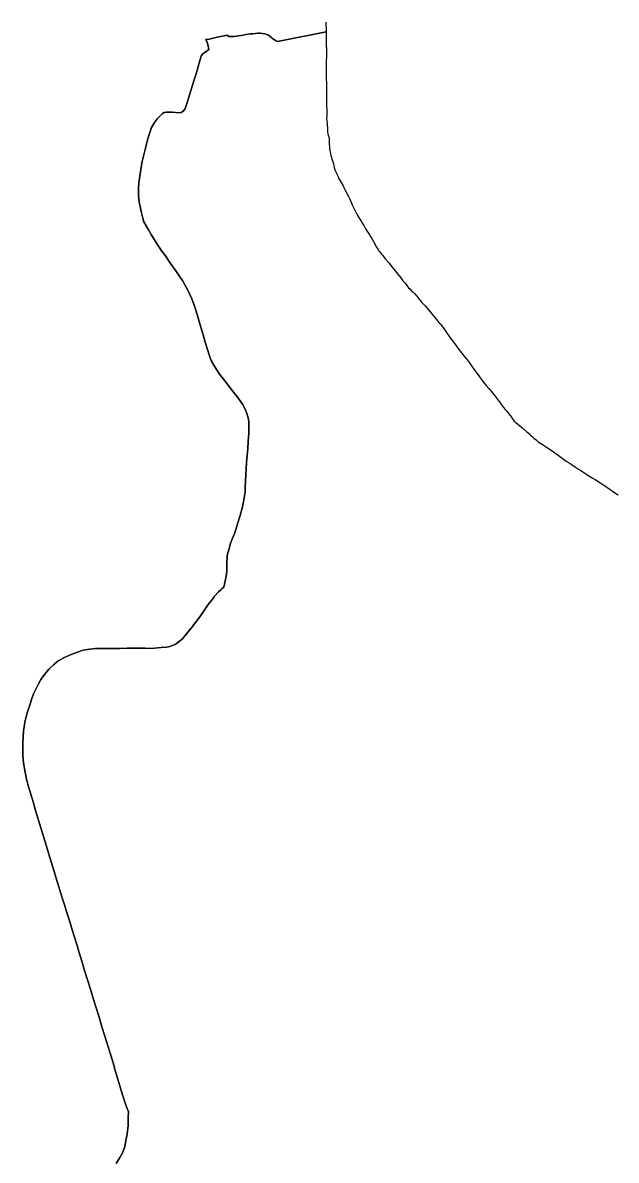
# Model space of a CAD drawing. Header units: inches. Extents: x 11258954 to 11313122, y 3645444 to 3695200.
# Drawn here: x 11282523 to 11285328, y 3686759 to 3692139 of the extents above; entities that cross this region are included whole.
import ezdxf

# ---------------------------------------------------------------- set-up
doc = ezdxf.new("R2010")
doc.units = ezdxf.units.IN
doc.header["$MEASUREMENT"] = 0
for name, color, linetype in [('CorporateLimit', 22, 'Continuous'), ('VotingPrecinct', 233, 'Continuous'), ('Ward', 133, 'Continuous')]:
    doc.layers.add(name, color=color, linetype=linetype)

msp = doc.modelspace()

# ---------------------------------------------------------------- linework, layer by layer
at = {"layer": 'CorporateLimit'}
msp.add_polyline3d([(11283955.469, 3692141.875, 0), (11283955.9375, 3692134.4375, 0), (11283956.4065, 3692125.625, 0), (11283956.6875, 3692115.5625, 0), (11283956.625, 3692107, 0), (11283956.5315, 3692099.3125, 0), (11283956.625, 3692091.8125, 0), (11283956.969, 3692085, 0), (11283957.4375, 3692077.6875, 0), (11283957.875, 3692070.4375, 0), (11283958.0315, 3692063.625, 0), (11283957.9065, 3692059.0625, 0), (11283957.6565, 3692054.4375, 0), (11283957.375, 3692049.125, 0), (11283957.219, 3692042.625, 0), (11283957.25, 3692035.5, 0), (11283957.5315, 3692029.5625, 0), (11283958, 3692024.5625, 0), (11283958.625, 3692020, 0), (11283959.375, 3692015.25, 0), (11283959.375, 3692000, 0), (11283959.25, 3691997.25, 0), (11283958.625, 3691986.6875, 0), (11283958.25, 3691975.125, 0), (11283957.875, 3691961.6875, 0), (11283957.625, 3691949.375, 0), (11283957.25, 3691941.125, 0), (11283957, 3691929.875, 0), (11283957, 3691913.0625, 0), (11283957.25, 3691895.125, 0), (11283957.625, 3691882.3125, 0), (11283958, 3691870.375, 0), (11283958.5, 3691858.125, 0), (11283959, 3691840, 0), (11283959.25, 3691822.375, 0), (11283959.25, 3691808.75, 0), (11283959, 3691795.1875, 0), (11283958.875, 3691777.625, 0), (11283959.125, 3691759.1875, 0), (11283959.625, 3691743.625, 0), (11283960.125, 3691728.875, 0), (11283960.25, 3691713.375, 0), (11283959.875, 3691699.3125, 0), (11283959.625, 3691685.875, 0), (11283960.125, 3691675, 0), (11283961.375, 3691665.8125, 0), (11283962.625, 3691654.5, 0), (11283963.125, 3691643, 0), (11283963, 3691638.75, 0), (11283962.875, 3691634.5625, 0), (11283962.875, 3691630.1875, 0), (11283963.75, 3691621.25, 0), (11283965.5, 3691612.75, 0), (11283967.25, 3691606.8125, 0), (11283969.25, 3691599.3125, 0), (11283970.875, 3691588.625, 0), (11283971.75, 3691577.4375, 0), (11283971.875, 3691570.0625, 0), (11283972, 3691563, 0), (11283972.25, 3691555.4375, 0), (11283972.875, 3691549.1875, 0), (11283973.5, 3691543.375, 0), (11283974.125, 3691539, 0), (11283975, 3691534.1875, 0), (11283976.375, 3691527.8125, 0), (11283977.875, 3691521, 0), (11283980, 3691511.75, 0), (11283982.125, 3691503.1875, 0), (11283984.75, 3691494.25, 0), (11283987.625, 3691485.5, 0), (11283990.5, 3691477.1875, 0), (11283992.25, 3691470.8125, 0), (11283993.625, 3691463.375, 0), (11283995.625, 3691453.5625, 0), (11283998.25, 3691443.625, 0), (11284000.75, 3691436.8125, 0), (11284003.75, 3691430.4375, 0), (11284007.125, 3691423.625, 0), (11284010.625, 3691416.3125, 0), (11284013.75, 3691409.4375, 0), (11284015.875, 3691404.625, 0), (11284018.75, 3691399.1875, 0), (11284023.5, 3691391.5, 0), (11284028.5, 3691383.25, 0), (11284035.5, 3691370.875, 0), (11284041.5, 3691359.375, 0), (11284047.625, 3691346.875, 0), (11284053.125, 3691335.75, 0), (11284058.375, 3691325.25, 0), (11284062.125, 3691317.6875, 0), (11284067, 3691307.625, 0), (11284073.625, 3691293.5625, 0), (11284080.625, 3691278.5, 0), (11284088.375, 3691261.8125, 0), (11284095.75, 3691246.4375, 0), (11284104.25, 3691230.5, 0), (11284113.375, 3691214.9375, 0), (11284122.25, 3691200.25, 0), (11284129.125, 3691188.875, 0), (11284134.75, 3691179.375, 0), (11284142, 3691167.125, 0), (11284149.875, 3691154.3125, 0), (11284158.375, 3691141.125, 0), (11284166.375, 3691128.6875, 0), (11284174.5, 3691115.6875, 0), (11284181.25, 3691104, 0), (11284187.625, 3691092.5, 0), (11284192.5, 3691082.6875, 0), (11284194.75, 3691078.125, 0), (11284197.625, 3691072.8125, 0), (11284200.875, 3691067.5, 0), (11284204.875, 3691061.8125, 0), (11284209.125, 3691056.5, 0), (11284213.875, 3691050.75, 0), (11284219.375, 3691043.875, 0), (11284224.5, 3691037.5625, 0), (11284227.8975, 3691033.286, 0), (11284238, 3691021.25, 0), (11284253.375, 3691003.125, 0), (11284269.625, 3690983.5625, 0), (11284283.625, 3690965.75, 0), (11284296.25, 3690949.1875, 0), (11284309.875, 3690931.75, 0), (11284320.375, 3690918.9375, 0), (11284330.375, 3690906.8125, 0), (11284338.625, 3690896.375, 0), (11284342.5, 3690891.3125, 0), (11284347.25, 3690885.5625, 0), (11284352.375, 3690879.75, 0), (11284359.625, 3690872.5625, 0), (11284366.75, 3690865.875, 0), (11284374.25, 3690858.5625, 0), (11284385.5, 3690845.6875, 0), (11284395.625, 3690832.875, 0), (11284402.625, 3690823.375, 0), (11284407.875, 3690817.375, 0), (11284416, 3690809.5, 0), (11284425.375, 3690800.75, 0), (11284442.125, 3690779.625, 0), (11284461.125, 3690756.0625, 0), (11284484.625, 3690727.8125, 0), (11284489.625, 3690722, 0), (11284493.75, 3690717.125, 0), (11284496.375, 3690714.375, 0), (11284504.5, 3690704.75, 0), (11284516.75, 3690687.8125, 0), (11284530, 3690669, 0), (11284548.5, 3690642.8125, 0), (11284565.375, 3690619.6875, 0), (11284585, 3690593.8125, 0), (11284597.25, 3690577.8125, 0), (11284608.25, 3690563.625, 0), (11284617, 3690552.4375, 0), (11284624.875, 3690542.5625, 0), (11284634.5, 3690530.125, 0), (11284644.375, 3690517.0625, 0), (11284655.75, 3690501.25, 0), (11284666.5, 3690485.875, 0), (11284678.75, 3690468.875, 0), (11284685.375, 3690459.9375, 0), (11284691.375, 3690452, 0), (11284696.375, 3690445.4375, 0), (11284701.5, 3690438.9375, 0), (11284707.75, 3690431.0625, 0), (11284714.375, 3690423.0625, 0), (11284725.75, 3690409.5625, 0), (11284736.75, 3690396.5625, 0), (11284749.125, 3690381.4375, 0), (11284757.25, 3690371.1875, 0), (11284764.375, 3690362.0625, 0), (11284769.375, 3690355.25, 0), (11284776.25, 3690345.4375, 0), (11284785.625, 3690332.3125, 0), (11284795.75, 3690319.25, 0), (11284803.5, 3690310.125, 0), (11284811.125, 3690301.375, 0), (11284819.5, 3690291.0625, 0), (11284827.875, 3690279.875, 0), (11284835, 3690269.8125, 0), (11284840.75, 3690261.6875, 0), (11284846.625, 3690255.25, 0), (11284854.375, 3690248, 0), (11284862.75, 3690240.875, 0), (11284871.75, 3690233.5625, 0), (11284880.5, 3690226.4375, 0), (11284890.5, 3690218.125, 0), (11284906, 3690204.5625, 0), (11284919.5, 3690192.4375, 0), (11284922.2485, 3690189.8605, 0), (11284930.5, 3690182.125, 0), (11284938.875, 3690174.5, 0), (11284949.25, 3690165.75, 0), (11284960.125, 3690157.3125, 0), (11284972.25, 3690148.9375, 0), (11284984.5, 3690141.125, 0), (11284998.5, 3690132.125, 0), (11285016, 3690120.25, 0), (11285031.25, 3690109.625, 0), (11285043.25, 3690100.9375, 0), (11285053.5, 3690093.4375, 0), (11285066.375, 3690084.125, 0), (11285079.5, 3690074.75, 0), (11285092.375, 3690065.6875, 0), (11285105.25, 3690057.0625, 0), (11285120, 3690047.3125, 0), (11285136.125, 3690037, 0), (11285150.25, 3690027.9375, 0), (11285161, 3690020.9375, 0), (11285175.625, 3690011.25, 0), (11285194.625, 3689998.8125, 0), (11285214.25, 3689986.5625, 0), (11285228.125, 3689978.3125, 0), (11285241.625, 3689970.25, 0), (11285257, 3689960.5625, 0), (11285277.125, 3689947, 0), (11285294.5, 3689934.6875, 0), (11285308.625, 3689924.75, 0), (11285321.5, 3689916.125, 0), (11285337.5, 3689905.75, 0)], dxfattribs=at)
at = {"layer": 'VotingPrecinct'}
for points in [[(11283955.469, 3692141.875, 0), (11283955.9375, 3692134.4375, 0), (11283956.4065, 3692125.625, 0), (11283956.6875, 3692115.5625, 0), (11283956.625, 3692107, 0), (11283956.5315, 3692099.3125, 0), (11283956.5705, 3692096.184, 0), (11283734.5685, 3692051.6245, 0), (11283726.475, 3692050, 0), (11283718.05, 3692055, 0), (11283712.3, 3692057.55, 0), (11283704.95, 3692062.725, 0), (11283701, 3692066.875, 0), (11283693.225, 3692074.05, 0), (11283684.375, 3692079.85, 0), (11283681.2, 3692081.125, 0), (11283670.575, 3692085.55, 0), (11283669.05, 3692086, 0), (11283656.475, 3692088.15, 0), (11283644.725, 3692088.975, 0), (11283633.55, 3692089.25, 0), (11283622.775, 3692088.725, 0), (11283610.875, 3692087.1, 0), (11283600.2, 3692085.9, 0), (11283588.35, 3692084.7, 0), (11283577.45, 3692082.6, 0), (11283566.3, 3692080.9, 0), (11283554.9, 3692079.075, 0), (11283542.575, 3692076.525, 0), (11283531.775, 3692074.775, 0), (11283521.05, 3692074.15, 0), (11283515.75, 3692073.55, 0), (11283496.14, 3692073.38, 0), (11283490.656, 3692080.163, 0), (11283442.1415, 3692070.654, 0), (11283397.949, 3692059.054, 0), (11283393.55, 3692061.8, 0), (11283388.4, 3692059.15, 0), (11283387.783, 3692058.9045, 0), (11283397.0005, 3692042.2505, 0), (11283400.044, 3692027.9775, 0), (11283403.309, 3692013.109, 0), (11283384.8135, 3692000.0005, 0), (11283380.999, 3691997.0005, 0), (11283372.999, 3691990.25, 0), (11283367.001, 3691980.2495, 0), (11283362, 3691965.5005, 0), (11283351.9995, 3691931.7505, 0), (11283341.9995, 3691898.0005, 0), (11283331.9995, 3691864.2505, 0), (11283319.4995, 3691823.125, 0), (11283306.9995, 3691781.9995, 0), (11283298.9995, 3691757.6245, 0), (11283290.9995, 3691733.2495, 0), (11283284.0005, 3691723.2505, 0), (11283274.9995, 3691716, 0), (11283267.9995, 3691713.2505, 0), (11283244.999, 3691713.7495, 0), (11283230.0005, 3691715.5005, 0), (11283208.0005, 3691716.501, 0), (11283201.0005, 3691715.9995, 0), (11283192.0005, 3691713.749, 0), (11283184.0005, 3691709.749, 0), (11283171.9995, 3691699.2495, 0), (11283158.001, 3691684, 0), (11283145.0005, 3691666.5, 0), (11283132, 3691643.999, 0), (11283128.0005, 3691634.2505, 0), (11283120.0005, 3691609.625, 0), (11283112.0005, 3691584.9995, 0), (11283102.5, 3691546.5, 0), (11283092.9995, 3691508, 0), (11283088, 3691482.2505, 0), (11283083.0005, 3691456.5005, 0), (11283076.0005, 3691412.7495, 0), (11283072.0005, 3691381.7495, 0), (11283070.0005, 3691356.7505, 0), (11283070.001, 3691322.751, 0), (11283073.001, 3691291.7505, 0), (11283083.0005, 3691246.5005, 0), (11283091, 3691214.7505, 0), (11283096.0005, 3691198.001, 0), (11283117.001, 3691159.5005, 0), (11283130.001, 3691138.001, 0), (11283143.0005, 3691116.501, 0), (11283162, 3691087.75, 0), (11283180.9995, 3691058.999, 0), (11283196.9995, 3691036.2495, 0), (11283221.4995, 3691000.9995, 0), (11283246, 3690965.7495, 0), (11283262, 3690942.4995, 0), (11283278, 3690919.2495, 0), (11283290.5, 3690896.8745, 0), (11283303.0005, 3690874.4995, 0), (11283323.0005, 3690833.4995, 0), (11283333.9995, 3690803.5005, 0), (11283341.999, 3690775.5005, 0), (11283353.4995, 3690737.125, 0), (11283364.9995, 3690698.75, 0), (11283375.4995, 3690663.25, 0), (11283386, 3690627.75, 0), (11283395.0005, 3690598.25, 0), (11283407.999, 3690558.5005, 0), (11283414, 3690541, 0), (11283431.0005, 3690512.2495, 0), (11283453.0005, 3690477.2495, 0), (11283478, 3690444.6245, 0), (11283502.999, 3690412, 0), (11283518.999, 3690392.25, 0), (11283534.999, 3690372.5, 0), (11283560.9995, 3690334.501, 0), (11283570.9995, 3690316.9995, 0), (11283580, 3690295.5005, 0), (11283588, 3690269.75, 0), (11283591, 3690251.749, 0), (11283591, 3690224.124, 0), (11283591, 3690196.499, 0), (11283589, 3690160.374, 0), (11283586.9995, 3690124.249, 0), (11283583.5, 3690091.8745, 0), (11283580, 3690059.5, 0), (11283578.5, 3690029.75, 0), (11283576.9995, 3690000, 0), (11283575.9995, 3689970.7505, 0), (11283574.9995, 3689941.501, 0), (11283574, 3689920.2505, 0), (11283570, 3689892.5005, 0), (11283561, 3689849.75, 0), (11283551.0005, 3689809.0005, 0), (11283539.0005, 3689774.4995, 0), (11283525, 3689727.2505, 0), (11283514.0005, 3689700.751, 0), (11283503, 3689673.001, 0), (11283498.0005, 3689651, 0), (11283494, 3689637.2505, 0), (11283489.9995, 3689618.5, 0), (11283488, 3689578.5005, 0), (11283488.0005, 3689550.0005, 0), (11283486, 3689529.2495, 0), (11283482.0005, 3689506, 0), (11283473.5735, 3689469.609, 0), (11283466.0005, 3689463.2495, 0), (11283459.9995, 3689456.751, 0), (11283448.001, 3689447, 0), (11283430.0005, 3689426.25, 0), (11283422, 3689413.9995, 0), (11283414, 3689404.4995, 0), (11283400.001, 3689387.5005, 0), (11283380.0005, 3689358.625, 0), (11283360.0005, 3689329.7495, 0), (11283339.9995, 3689302.7495, 0), (11283319.0005, 3689275.0005, 0), (11283297.5, 3689249.376, 0), (11283275.9995, 3689223.751, 0), (11283258, 3689208.75, 0), (11283244, 3689199.001, 0), (11283230.0005, 3689193.249, 0), (11283218, 3689189.0005, 0), (11283202.999, 3689185.7495, 0), (11283177, 3689183.5, 0), (11283145.001, 3689180.4995, 0), (11283125.0005, 3689179.251, 0), (11283102.0005, 3689180.2505, 0), (11283072, 3689180.749, 0), (11283043.9995, 3689180.5, 0), (11283015.999, 3689180.2505, 0), (11282982.6665, 3689179.8335, 0), (11282949.3335, 3689179.4165, 0), (11282916.001, 3689178.9995, 0), (11282867, 3689179.0005, 0), (11282840, 3689176.7505, 0), (11282808.0005, 3689171.501, 0), (11282777.0005, 3689160.9995, 0), (11282744.0005, 3689148.2495, 0), (11282722.9995, 3689137.751, 0), (11282691.0005, 3689120.75, 0), (11282667.9995, 3689102.0005, 0), (11282646.9995, 3689080.9995, 0), (11282626.0005, 3689055.9995, 0), (11282609, 3689033.2495, 0), (11282596.1855, 3689009.934, 0), (11282590.999, 3689000.499, 0), (11282573, 3688965.501, 0), (11282564.5, 3688938.7505, 0), (11282555.9995, 3688912, 0), (11282544.9995, 3688880.0005, 0), (11282534.1085, 3688838.528, 0), (11282530.5555, 3688819.8715, 0), (11282526, 3688787.7505, 0), (11282525, 3688761.999, 0), (11282523.0005, 3688729.499, 0), (11282522.999, 3688697.2495, 0), (11282523.9995, 3688673.2505, 0), (11282526.9995, 3688637.9995, 0), (11282533.9995, 3688594.001, 0), (11282540.0005, 3688561.4995, 0), (11282552, 3688521.2505, 0), (11282556, 3688506.75, 0), (11282559.999, 3688495.7495, 0), (11282571.4995, 3688454.75, 0), (11282583, 3688413.7505, 0), (11282595.75, 3688372.5005, 0), (11282608.5, 3688331.2505, 0), (11282621.2495, 3688290, 0), (11282633.9995, 3688248.75, 0), (11282646.6665, 3688207.2915, 0), (11282659.333, 3688165.833, 0), (11282672, 3688124.375, 0), (11282684.667, 3688082.916, 0), (11282697.3335, 3688041.458, 0), (11282710.0005, 3687999.9995, 0), (11282721.75, 3687962.2495, 0), (11282733.499, 3687924.4995, 0), (11282736.034, 3687916.3565, 0), (11282746.517, 3687882.678, 0), (11282757, 3687848.9995, 0), (11282767.5165, 3687814.555, 0), (11282778.0325, 3687780.111, 0), (11282788.549, 3687745.667, 0), (11282802.039, 3687701.4835, 0), (11282815.5295, 3687657.3005, 0), (11282829.02, 3687613.1175, 0), (11282842.51, 3687568.9345, 0), (11282856, 3687524.751, 0), (11282869.8335, 3687479.9595, 0), (11282883.6665, 3687435.1675, 0), (11282897.5, 3687390.376, 0), (11282911.3335, 3687345.5845, 0), (11282925.1665, 3687300.7925, 0), (11282939, 3687256.001, 0), (11282949.75, 3687219.6255, 0), (11282960.5, 3687183.2505, 0), (11282971.2495, 3687146.875, 0), (11282981.9995, 3687110.5, 0), (11282993.4995, 3687073.1245, 0), (11283004.9995, 3687035.7495, 0), (11283013.9995, 3687012.2495, 0), (11283022.9995, 3686988.7495, 0), (11283021.9995, 3686963.0005, 0), (11283021, 3686923.2505, 0), (11283017.001, 3686882.25, 0), (11283011.0005, 3686852.7505, 0), (11283005.0005, 3686823.2505, 0), (11282995.0005, 3686794.7495, 0), (11282982, 3686772.249, 0), (11282964, 3686743.5, 0)], [(11282964, 3686743.5, 0), (11282982, 3686772.249, 0), (11282995.0005, 3686794.7495, 0), (11283005.0005, 3686823.2505, 0), (11283011.0005, 3686852.7505, 0), (11283017.001, 3686882.25, 0), (11283021, 3686923.2505, 0), (11283021.9995, 3686963.0005, 0), (11283022.9995, 3686988.7495, 0), (11283013.9995, 3687012.2495, 0), (11283004.9995, 3687035.7495, 0), (11282993.4995, 3687073.1245, 0), (11282981.9995, 3687110.5, 0), (11282971.2495, 3687146.875, 0), (11282960.5, 3687183.2505, 0), (11282949.75, 3687219.6255, 0), (11282939, 3687256.001, 0), (11282925.1665, 3687300.7925, 0), (11282911.3335, 3687345.5845, 0), (11282897.5, 3687390.376, 0), (11282883.6665, 3687435.1675, 0), (11282869.8335, 3687479.9595, 0), (11282856, 3687524.751, 0), (11282842.51, 3687568.9345, 0), (11282829.02, 3687613.1175, 0), (11282815.5295, 3687657.3005, 0), (11282802.039, 3687701.4835, 0), (11282788.549, 3687745.667, 0), (11282778.0325, 3687780.111, 0), (11282767.5165, 3687814.555, 0), (11282757, 3687848.9995, 0), (11282746.517, 3687882.678, 0), (11282736.034, 3687916.3565, 0), (11282733.499, 3687924.4995, 0), (11282721.75, 3687962.2495, 0), (11282710.0005, 3687999.9995, 0), (11282697.3335, 3688041.458, 0), (11282684.667, 3688082.916, 0), (11282672, 3688124.375, 0), (11282659.333, 3688165.833, 0), (11282646.6665, 3688207.2915, 0), (11282633.9995, 3688248.75, 0), (11282621.2495, 3688290, 0), (11282608.5, 3688331.2505, 0), (11282595.75, 3688372.5005, 0), (11282583, 3688413.7505, 0), (11282571.4995, 3688454.75, 0), (11282559.999, 3688495.7495, 0), (11282556, 3688506.75, 0), (11282552, 3688521.2505, 0), (11282540.0005, 3688561.4995, 0), (11282533.9995, 3688594.001, 0), (11282526.9995, 3688637.9995, 0), (11282523.9995, 3688673.2505, 0), (11282522.999, 3688697.2495, 0), (11282523.0005, 3688729.499, 0), (11282525, 3688761.999, 0), (11282526, 3688787.7505, 0), (11282530.5555, 3688819.8715, 0), (11282534.1085, 3688838.528, 0), (11282544.9995, 3688880.0005, 0), (11282555.9995, 3688912, 0), (11282564.5, 3688938.7505, 0), (11282573, 3688965.501, 0), (11282590.999, 3689000.499, 0), (11282596.1855, 3689009.934, 0), (11282609, 3689033.2495, 0), (11282626.0005, 3689055.9995, 0), (11282646.9995, 3689080.9995, 0), (11282667.9995, 3689102.0005, 0), (11282691.0005, 3689120.75, 0), (11282722.9995, 3689137.751, 0), (11282744.0005, 3689148.2495, 0), (11282777.0005, 3689160.9995, 0), (11282808.0005, 3689171.501, 0), (11282840, 3689176.7505, 0), (11282867, 3689179.0005, 0), (11282916.001, 3689178.9995, 0), (11282949.3335, 3689179.4165, 0), (11282982.6665, 3689179.8335, 0), (11283015.999, 3689180.2505, 0), (11283043.9995, 3689180.5, 0), (11283072, 3689180.749, 0), (11283102.0005, 3689180.2505, 0), (11283125.0005, 3689179.251, 0), (11283145.001, 3689180.4995, 0), (11283177, 3689183.5, 0), (11283202.999, 3689185.7495, 0), (11283218, 3689189.0005, 0), (11283230.0005, 3689193.249, 0), (11283244, 3689199.001, 0), (11283258, 3689208.75, 0), (11283275.9995, 3689223.751, 0), (11283297.5, 3689249.376, 0), (11283319.0005, 3689275.0005, 0), (11283339.9995, 3689302.7495, 0), (11283360.0005, 3689329.7495, 0), (11283380.0005, 3689358.625, 0), (11283400.001, 3689387.5005, 0), (11283414, 3689404.4995, 0), (11283422, 3689413.9995, 0), (11283430.0005, 3689426.25, 0), (11283448.001, 3689447, 0), (11283459.9995, 3689456.751, 0), (11283466.0005, 3689463.2495, 0), (11283473.5735, 3689469.609, 0), (11283482.0005, 3689506, 0), (11283486, 3689529.2495, 0), (11283488.0005, 3689550.0005, 0), (11283488, 3689578.5005, 0), (11283489.9995, 3689618.5, 0), (11283494, 3689637.2505, 0), (11283498.0005, 3689651, 0), (11283503, 3689673.001, 0), (11283514.0005, 3689700.751, 0), (11283525, 3689727.2505, 0), (11283539.0005, 3689774.4995, 0), (11283551.0005, 3689809.0005, 0), (11283561, 3689849.75, 0), (11283570, 3689892.5005, 0), (11283574, 3689920.2505, 0), (11283574.9995, 3689941.501, 0), (11283575.9995, 3689970.7505, 0), (11283576.9995, 3690000, 0), (11283578.5, 3690029.75, 0), (11283580, 3690059.5, 0), (11283583.5, 3690091.8745, 0), (11283586.9995, 3690124.249, 0), (11283589, 3690160.374, 0), (11283591, 3690196.499, 0), (11283591, 3690224.124, 0), (11283591, 3690251.749, 0), (11283588, 3690269.75, 0), (11283580, 3690295.5005, 0), (11283570.9995, 3690316.9995, 0), (11283560.9995, 3690334.501, 0), (11283534.999, 3690372.5, 0), (11283518.999, 3690392.25, 0), (11283502.999, 3690412, 0), (11283478, 3690444.6245, 0), (11283453.0005, 3690477.2495, 0), (11283431.0005, 3690512.2495, 0), (11283414, 3690541, 0), (11283407.999, 3690558.5005, 0), (11283395.0005, 3690598.25, 0), (11283386, 3690627.75, 0), (11283375.4995, 3690663.25, 0), (11283364.9995, 3690698.75, 0), (11283353.4995, 3690737.125, 0), (11283341.999, 3690775.5005, 0), (11283333.9995, 3690803.5005, 0), (11283323.0005, 3690833.4995, 0), (11283303.0005, 3690874.4995, 0), (11283290.5, 3690896.8745, 0), (11283278, 3690919.2495, 0), (11283262, 3690942.4995, 0), (11283246, 3690965.7495, 0), (11283221.4995, 3691000.9995, 0), (11283196.9995, 3691036.2495, 0), (11283180.9995, 3691058.999, 0), (11283162, 3691087.75, 0), (11283143.0005, 3691116.501, 0), (11283130.001, 3691138.001, 0), (11283117.001, 3691159.5005, 0), (11283096.0005, 3691198.001, 0), (11283091, 3691214.7505, 0), (11283083.0005, 3691246.5005, 0), (11283073.001, 3691291.7505, 0), (11283070.001, 3691322.751, 0), (11283070.0005, 3691356.7505, 0), (11283072.0005, 3691381.7495, 0), (11283076.0005, 3691412.7495, 0), (11283083.0005, 3691456.5005, 0), (11283088, 3691482.2505, 0), (11283092.9995, 3691508, 0), (11283102.5, 3691546.5, 0), (11283112.0005, 3691584.9995, 0), (11283120.0005, 3691609.625, 0), (11283128.0005, 3691634.2505, 0), (11283132, 3691643.999, 0), (11283145.0005, 3691666.5, 0), (11283158.001, 3691684, 0), (11283171.9995, 3691699.2495, 0), (11283184.0005, 3691709.749, 0), (11283192.0005, 3691713.749, 0), (11283201.0005, 3691715.9995, 0), (11283208.0005, 3691716.501, 0), (11283230.0005, 3691715.5005, 0), (11283244.999, 3691713.7495, 0), (11283267.9995, 3691713.2505, 0), (11283274.9995, 3691716, 0), (11283284.0005, 3691723.2505, 0), (11283290.9995, 3691733.2495, 0), (11283298.9995, 3691757.6245, 0), (11283306.9995, 3691781.9995, 0), (11283319.4995, 3691823.125, 0), (11283331.9995, 3691864.2505, 0), (11283341.9995, 3691898.0005, 0), (11283351.9995, 3691931.7505, 0), (11283362, 3691965.5005, 0), (11283367.001, 3691980.2495, 0), (11283372.999, 3691990.25, 0), (11283380.999, 3691997.0005, 0), (11283384.8135, 3692000.0005, 0), (11283403.309, 3692013.109, 0), (11283400.044, 3692027.9775, 0), (11283397.0005, 3692042.2505, 0), (11283387.783, 3692058.9045, 0), (11283388.4, 3692059.15, 0), (11283393.55, 3692061.8, 0), (11283397.949, 3692059.054, 0), (11283442.1415, 3692070.654, 0), (11283490.656, 3692080.163, 0), (11283496.14, 3692073.38, 0), (11283515.75, 3692073.55, 0), (11283521.05, 3692074.15, 0), (11283531.775, 3692074.775, 0), (11283542.575, 3692076.525, 0), (11283554.9, 3692079.075, 0), (11283566.3, 3692080.9, 0), (11283577.45, 3692082.6, 0), (11283588.35, 3692084.7, 0), (11283600.2, 3692085.9, 0), (11283610.875, 3692087.1, 0), (11283622.775, 3692088.725, 0), (11283633.55, 3692089.25, 0), (11283644.725, 3692088.975, 0), (11283656.475, 3692088.15, 0), (11283669.05, 3692086, 0), (11283670.575, 3692085.55, 0), (11283681.2, 3692081.125, 0), (11283684.375, 3692079.85, 0), (11283693.225, 3692074.05, 0), (11283701, 3692066.875, 0), (11283704.95, 3692062.725, 0), (11283712.3, 3692057.55, 0), (11283718.05, 3692055, 0), (11283726.475, 3692050, 0), (11283734.5685, 3692051.6245, 0), (11283956.5705, 3692096.184, 0), (11283956.625, 3692091.8125, 0), (11283956.969, 3692085, 0), (11283957.4375, 3692077.6875, 0), (11283957.875, 3692070.4375, 0), (11283958.0315, 3692063.625, 0), (11283957.9065, 3692059.0625, 0), (11283957.6565, 3692054.4375, 0), (11283957.375, 3692049.125, 0), (11283957.219, 3692042.625, 0), (11283957.25, 3692035.5, 0), (11283957.5315, 3692029.5625, 0), (11283958, 3692024.5625, 0), (11283958.625, 3692020, 0), (11283959.375, 3692015.25, 0), (11283959.375, 3692000, 0), (11283959.25, 3691997.25, 0), (11283958.625, 3691986.6875, 0), (11283958.25, 3691975.125, 0), (11283957.875, 3691961.6875, 0), (11283957.625, 3691949.375, 0), (11283957.25, 3691941.125, 0), (11283957, 3691929.875, 0), (11283957, 3691913.0625, 0), (11283957.25, 3691895.125, 0), (11283957.625, 3691882.3125, 0), (11283958, 3691870.375, 0), (11283958.5, 3691858.125, 0), (11283959, 3691840, 0), (11283959.25, 3691822.375, 0), (11283959.25, 3691808.75, 0), (11283959, 3691795.1875, 0), (11283958.875, 3691777.625, 0), (11283959.125, 3691759.1875, 0), (11283959.625, 3691743.625, 0), (11283960.125, 3691728.875, 0), (11283960.25, 3691713.375, 0), (11283959.875, 3691699.3125, 0), (11283959.625, 3691685.875, 0), (11283960.125, 3691675, 0), (11283961.375, 3691665.8125, 0), (11283962.625, 3691654.5, 0), (11283963.125, 3691643, 0), (11283963, 3691638.75, 0), (11283962.875, 3691634.5625, 0), (11283962.875, 3691630.1875, 0), (11283963.75, 3691621.25, 0), (11283965.5, 3691612.75, 0), (11283967.25, 3691606.8125, 0), (11283969.25, 3691599.3125, 0), (11283970.875, 3691588.625, 0), (11283971.75, 3691577.4375, 0), (11283971.875, 3691570.0625, 0), (11283972, 3691563, 0), (11283972.25, 3691555.4375, 0), (11283972.875, 3691549.1875, 0), (11283973.5, 3691543.375, 0), (11283974.125, 3691539, 0), (11283975, 3691534.1875, 0), (11283976.375, 3691527.8125, 0), (11283977.875, 3691521, 0), (11283980, 3691511.75, 0), (11283982.125, 3691503.1875, 0), (11283984.75, 3691494.25, 0), (11283987.625, 3691485.5, 0), (11283990.5, 3691477.1875, 0), (11283992.25, 3691470.8125, 0), (11283993.625, 3691463.375, 0), (11283995.625, 3691453.5625, 0), (11283998.25, 3691443.625, 0), (11284000.75, 3691436.8125, 0), (11284003.75, 3691430.4375, 0), (11284007.125, 3691423.625, 0), (11284010.625, 3691416.3125, 0), (11284013.75, 3691409.4375, 0), (11284015.875, 3691404.625, 0), (11284018.75, 3691399.1875, 0), (11284023.5, 3691391.5, 0), (11284028.5, 3691383.25, 0), (11284035.5, 3691370.875, 0), (11284041.5, 3691359.375, 0), (11284047.625, 3691346.875, 0), (11284053.125, 3691335.75, 0), (11284058.375, 3691325.25, 0), (11284062.125, 3691317.6875, 0), (11284067, 3691307.625, 0), (11284073.625, 3691293.5625, 0), (11284080.625, 3691278.5, 0), (11284088.375, 3691261.8125, 0), (11284095.75, 3691246.4375, 0), (11284104.25, 3691230.5, 0), (11284113.375, 3691214.9375, 0), (11284122.25, 3691200.25, 0), (11284129.125, 3691188.875, 0), (11284134.75, 3691179.375, 0), (11284142, 3691167.125, 0), (11284149.875, 3691154.3125, 0), (11284158.375, 3691141.125, 0), (11284166.375, 3691128.6875, 0), (11284174.5, 3691115.6875, 0), (11284181.25, 3691104, 0), (11284187.625, 3691092.5, 0), (11284192.5, 3691082.6875, 0), (11284194.75, 3691078.125, 0), (11284197.625, 3691072.8125, 0), (11284200.875, 3691067.5, 0), (11284204.875, 3691061.8125, 0), (11284209.125, 3691056.5, 0), (11284213.875, 3691050.75, 0), (11284219.375, 3691043.875, 0), (11284224.5, 3691037.5625, 0), (11284227.8975, 3691033.286, 0), (11284238, 3691021.25, 0), (11284253.375, 3691003.125, 0), (11284269.625, 3690983.5625, 0), (11284283.625, 3690965.75, 0), (11284296.25, 3690949.1875, 0), (11284309.875, 3690931.75, 0), (11284320.375, 3690918.9375, 0), (11284330.375, 3690906.8125, 0), (11284338.625, 3690896.375, 0), (11284342.5, 3690891.3125, 0), (11284347.25, 3690885.5625, 0), (11284352.375, 3690879.75, 0), (11284359.625, 3690872.5625, 0), (11284366.75, 3690865.875, 0), (11284374.25, 3690858.5625, 0), (11284385.5, 3690845.6875, 0), (11284395.625, 3690832.875, 0), (11284402.625, 3690823.375, 0), (11284407.875, 3690817.375, 0), (11284416, 3690809.5, 0), (11284425.375, 3690800.75, 0), (11284442.125, 3690779.625, 0), (11284461.125, 3690756.0625, 0), (11284484.625, 3690727.8125, 0), (11284489.625, 3690722, 0), (11284493.75, 3690717.125, 0), (11284496.375, 3690714.375, 0), (11284504.5, 3690704.75, 0), (11284516.75, 3690687.8125, 0), (11284530, 3690669, 0), (11284548.5, 3690642.8125, 0), (11284565.375, 3690619.6875, 0), (11284585, 3690593.8125, 0), (11284597.25, 3690577.8125, 0), (11284608.25, 3690563.625, 0), (11284617, 3690552.4375, 0), (11284624.875, 3690542.5625, 0), (11284634.5, 3690530.125, 0), (11284644.375, 3690517.0625, 0), (11284655.75, 3690501.25, 0), (11284666.5, 3690485.875, 0), (11284678.75, 3690468.875, 0), (11284685.375, 3690459.9375, 0), (11284691.375, 3690452, 0), (11284696.375, 3690445.4375, 0), (11284701.5, 3690438.9375, 0), (11284707.75, 3690431.0625, 0), (11284714.375, 3690423.0625, 0), (11284725.75, 3690409.5625, 0), (11284736.75, 3690396.5625, 0), (11284749.125, 3690381.4375, 0), (11284757.25, 3690371.1875, 0), (11284764.375, 3690362.0625, 0), (11284769.375, 3690355.25, 0), (11284776.25, 3690345.4375, 0), (11284785.625, 3690332.3125, 0), (11284795.75, 3690319.25, 0), (11284803.5, 3690310.125, 0), (11284811.125, 3690301.375, 0), (11284819.5, 3690291.0625, 0), (11284827.875, 3690279.875, 0), (11284835, 3690269.8125, 0), (11284840.75, 3690261.6875, 0), (11284846.625, 3690255.25, 0), (11284854.375, 3690248, 0), (11284862.75, 3690240.875, 0), (11284871.75, 3690233.5625, 0), (11284880.5, 3690226.4375, 0), (11284890.5, 3690218.125, 0), (11284906, 3690204.5625, 0), (11284919.5, 3690192.4375, 0), (11284922.2485, 3690189.8605, 0), (11284930.5, 3690182.125, 0), (11284938.875, 3690174.5, 0), (11284949.25, 3690165.75, 0), (11284960.125, 3690157.3125, 0), (11284972.25, 3690148.9375, 0), (11284984.5, 3690141.125, 0), (11284998.5, 3690132.125, 0), (11285016, 3690120.25, 0), (11285031.25, 3690109.625, 0), (11285043.25, 3690100.9375, 0), (11285053.5, 3690093.4375, 0), (11285066.375, 3690084.125, 0), (11285079.5, 3690074.75, 0), (11285092.375, 3690065.6875, 0), (11285105.25, 3690057.0625, 0), (11285120, 3690047.3125, 0), (11285136.125, 3690037, 0), (11285150.25, 3690027.9375, 0), (11285161, 3690020.9375, 0), (11285175.625, 3690011.25, 0), (11285194.625, 3689998.8125, 0), (11285214.25, 3689986.5625, 0), (11285228.125, 3689978.3125, 0), (11285241.625, 3689970.25, 0), (11285257, 3689960.5625, 0), (11285277.125, 3689947, 0), (11285294.5, 3689934.6875, 0), (11285308.625, 3689924.75, 0), (11285321.5, 3689916.125, 0), (11285337.5, 3689905.75, 0)]]:
    msp.add_polyline3d(points, dxfattribs=at)
at = {"layer": 'Ward'}
msp.add_polyline3d([(11283955.469, 3692141.875, 0), (11283955.9375, 3692134.4375, 0), (11283956.4065, 3692125.625, 0), (11283956.6875, 3692115.5625, 0), (11283956.625, 3692107, 0), (11283956.5315, 3692099.3125, 0), (11283956.625, 3692091.8125, 0), (11283956.969, 3692085, 0), (11283957.4375, 3692077.6875, 0), (11283957.875, 3692070.4375, 0), (11283958.0315, 3692063.625, 0), (11283957.9065, 3692059.0625, 0), (11283957.6565, 3692054.4375, 0), (11283957.375, 3692049.125, 0), (11283957.219, 3692042.625, 0), (11283957.25, 3692035.5, 0), (11283957.5315, 3692029.5625, 0), (11283958, 3692024.5625, 0), (11283958.625, 3692020, 0), (11283959.375, 3692015.25, 0), (11283959.375, 3692000, 0), (11283959.25, 3691997.25, 0), (11283958.625, 3691986.6875, 0), (11283958.25, 3691975.125, 0), (11283957.875, 3691961.6875, 0), (11283957.625, 3691949.375, 0), (11283957.25, 3691941.125, 0), (11283957, 3691929.875, 0), (11283957, 3691913.0625, 0), (11283957.25, 3691895.125, 0), (11283957.625, 3691882.3125, 0), (11283958, 3691870.375, 0), (11283958.5, 3691858.125, 0), (11283959, 3691840, 0), (11283959.25, 3691822.375, 0), (11283959.25, 3691808.75, 0), (11283959, 3691795.1875, 0), (11283958.875, 3691777.625, 0), (11283959.125, 3691759.1875, 0), (11283959.625, 3691743.625, 0), (11283960.125, 3691728.875, 0), (11283960.25, 3691713.375, 0), (11283959.875, 3691699.3125, 0), (11283959.625, 3691685.875, 0), (11283960.125, 3691675, 0), (11283961.375, 3691665.8125, 0), (11283962.625, 3691654.5, 0), (11283963.125, 3691643, 0), (11283963, 3691638.75, 0), (11283962.875, 3691634.5625, 0), (11283962.875, 3691630.1875, 0), (11283963.75, 3691621.25, 0), (11283965.5, 3691612.75, 0), (11283967.25, 3691606.8125, 0), (11283969.25, 3691599.3125, 0), (11283970.875, 3691588.625, 0), (11283971.75, 3691577.4375, 0), (11283971.875, 3691570.0625, 0), (11283972, 3691563, 0), (11283972.25, 3691555.4375, 0), (11283972.875, 3691549.1875, 0), (11283973.5, 3691543.375, 0), (11283974.125, 3691539, 0), (11283975, 3691534.1875, 0), (11283976.375, 3691527.8125, 0), (11283977.875, 3691521, 0), (11283980, 3691511.75, 0), (11283982.125, 3691503.1875, 0), (11283984.75, 3691494.25, 0), (11283987.625, 3691485.5, 0), (11283990.5, 3691477.1875, 0), (11283992.25, 3691470.8125, 0), (11283993.625, 3691463.375, 0), (11283995.625, 3691453.5625, 0), (11283998.25, 3691443.625, 0), (11284000.75, 3691436.8125, 0), (11284003.75, 3691430.4375, 0), (11284007.125, 3691423.625, 0), (11284010.625, 3691416.3125, 0), (11284013.75, 3691409.4375, 0), (11284015.875, 3691404.625, 0), (11284018.75, 3691399.1875, 0), (11284023.5, 3691391.5, 0), (11284028.5, 3691383.25, 0), (11284035.5, 3691370.875, 0), (11284041.5, 3691359.375, 0), (11284047.625, 3691346.875, 0), (11284053.125, 3691335.75, 0), (11284058.375, 3691325.25, 0), (11284062.125, 3691317.6875, 0), (11284067, 3691307.625, 0), (11284073.625, 3691293.5625, 0), (11284080.625, 3691278.5, 0), (11284088.375, 3691261.8125, 0), (11284095.75, 3691246.4375, 0), (11284104.25, 3691230.5, 0), (11284113.375, 3691214.9375, 0), (11284122.25, 3691200.25, 0), (11284129.125, 3691188.875, 0), (11284134.75, 3691179.375, 0), (11284142, 3691167.125, 0), (11284149.875, 3691154.3125, 0), (11284158.375, 3691141.125, 0), (11284166.375, 3691128.6875, 0), (11284174.5, 3691115.6875, 0), (11284181.25, 3691104, 0), (11284187.625, 3691092.5, 0), (11284192.5, 3691082.6875, 0), (11284194.75, 3691078.125, 0), (11284197.625, 3691072.8125, 0), (11284200.875, 3691067.5, 0), (11284204.875, 3691061.8125, 0), (11284209.125, 3691056.5, 0), (11284213.875, 3691050.75, 0), (11284219.375, 3691043.875, 0), (11284224.5, 3691037.5625, 0), (11284227.8975, 3691033.286, 0), (11284238, 3691021.25, 0), (11284253.375, 3691003.125, 0), (11284269.625, 3690983.5625, 0), (11284283.625, 3690965.75, 0), (11284296.25, 3690949.1875, 0), (11284309.875, 3690931.75, 0), (11284320.375, 3690918.9375, 0), (11284330.375, 3690906.8125, 0), (11284338.625, 3690896.375, 0), (11284342.5, 3690891.3125, 0), (11284347.25, 3690885.5625, 0), (11284352.375, 3690879.75, 0), (11284359.625, 3690872.5625, 0), (11284366.75, 3690865.875, 0), (11284374.25, 3690858.5625, 0), (11284385.5, 3690845.6875, 0), (11284395.625, 3690832.875, 0), (11284402.625, 3690823.375, 0), (11284407.875, 3690817.375, 0), (11284416, 3690809.5, 0), (11284425.375, 3690800.75, 0), (11284442.125, 3690779.625, 0), (11284461.125, 3690756.0625, 0), (11284484.625, 3690727.8125, 0), (11284489.625, 3690722, 0), (11284493.75, 3690717.125, 0), (11284496.375, 3690714.375, 0), (11284504.5, 3690704.75, 0), (11284516.75, 3690687.8125, 0), (11284530, 3690669, 0), (11284548.5, 3690642.8125, 0), (11284565.375, 3690619.6875, 0), (11284585, 3690593.8125, 0), (11284597.25, 3690577.8125, 0), (11284608.25, 3690563.625, 0), (11284617, 3690552.4375, 0), (11284624.875, 3690542.5625, 0), (11284634.5, 3690530.125, 0), (11284644.375, 3690517.0625, 0), (11284655.75, 3690501.25, 0), (11284666.5, 3690485.875, 0), (11284678.75, 3690468.875, 0), (11284685.375, 3690459.9375, 0), (11284691.375, 3690452, 0), (11284696.375, 3690445.4375, 0), (11284701.5, 3690438.9375, 0), (11284707.75, 3690431.0625, 0), (11284714.375, 3690423.0625, 0), (11284725.75, 3690409.5625, 0), (11284736.75, 3690396.5625, 0), (11284749.125, 3690381.4375, 0), (11284757.25, 3690371.1875, 0), (11284764.375, 3690362.0625, 0), (11284769.375, 3690355.25, 0), (11284776.25, 3690345.4375, 0), (11284785.625, 3690332.3125, 0), (11284795.75, 3690319.25, 0), (11284803.5, 3690310.125, 0), (11284811.125, 3690301.375, 0), (11284819.5, 3690291.0625, 0), (11284827.875, 3690279.875, 0), (11284835, 3690269.8125, 0), (11284840.75, 3690261.6875, 0), (11284846.625, 3690255.25, 0), (11284854.375, 3690248, 0), (11284862.75, 3690240.875, 0), (11284871.75, 3690233.5625, 0), (11284880.5, 3690226.4375, 0), (11284890.5, 3690218.125, 0), (11284906, 3690204.5625, 0), (11284919.5, 3690192.4375, 0), (11284922.2485, 3690189.8605, 0), (11284930.5, 3690182.125, 0), (11284938.875, 3690174.5, 0), (11284949.25, 3690165.75, 0), (11284960.125, 3690157.3125, 0), (11284972.25, 3690148.9375, 0), (11284984.5, 3690141.125, 0), (11284998.5, 3690132.125, 0), (11285016, 3690120.25, 0), (11285031.25, 3690109.625, 0), (11285043.25, 3690100.9375, 0), (11285053.5, 3690093.4375, 0), (11285066.375, 3690084.125, 0), (11285079.5, 3690074.75, 0), (11285092.375, 3690065.6875, 0), (11285105.25, 3690057.0625, 0), (11285120, 3690047.3125, 0), (11285136.125, 3690037, 0), (11285150.25, 3690027.9375, 0), (11285161, 3690020.9375, 0), (11285175.625, 3690011.25, 0), (11285194.625, 3689998.8125, 0), (11285214.25, 3689986.5625, 0), (11285228.125, 3689978.3125, 0), (11285241.625, 3689970.25, 0), (11285257, 3689960.5625, 0), (11285277.125, 3689947, 0), (11285294.5, 3689934.6875, 0), (11285308.625, 3689924.75, 0), (11285321.5, 3689916.125, 0), (11285337.5, 3689905.75, 0)], dxfattribs=at)

doc.saveas('drawing.dxf')
